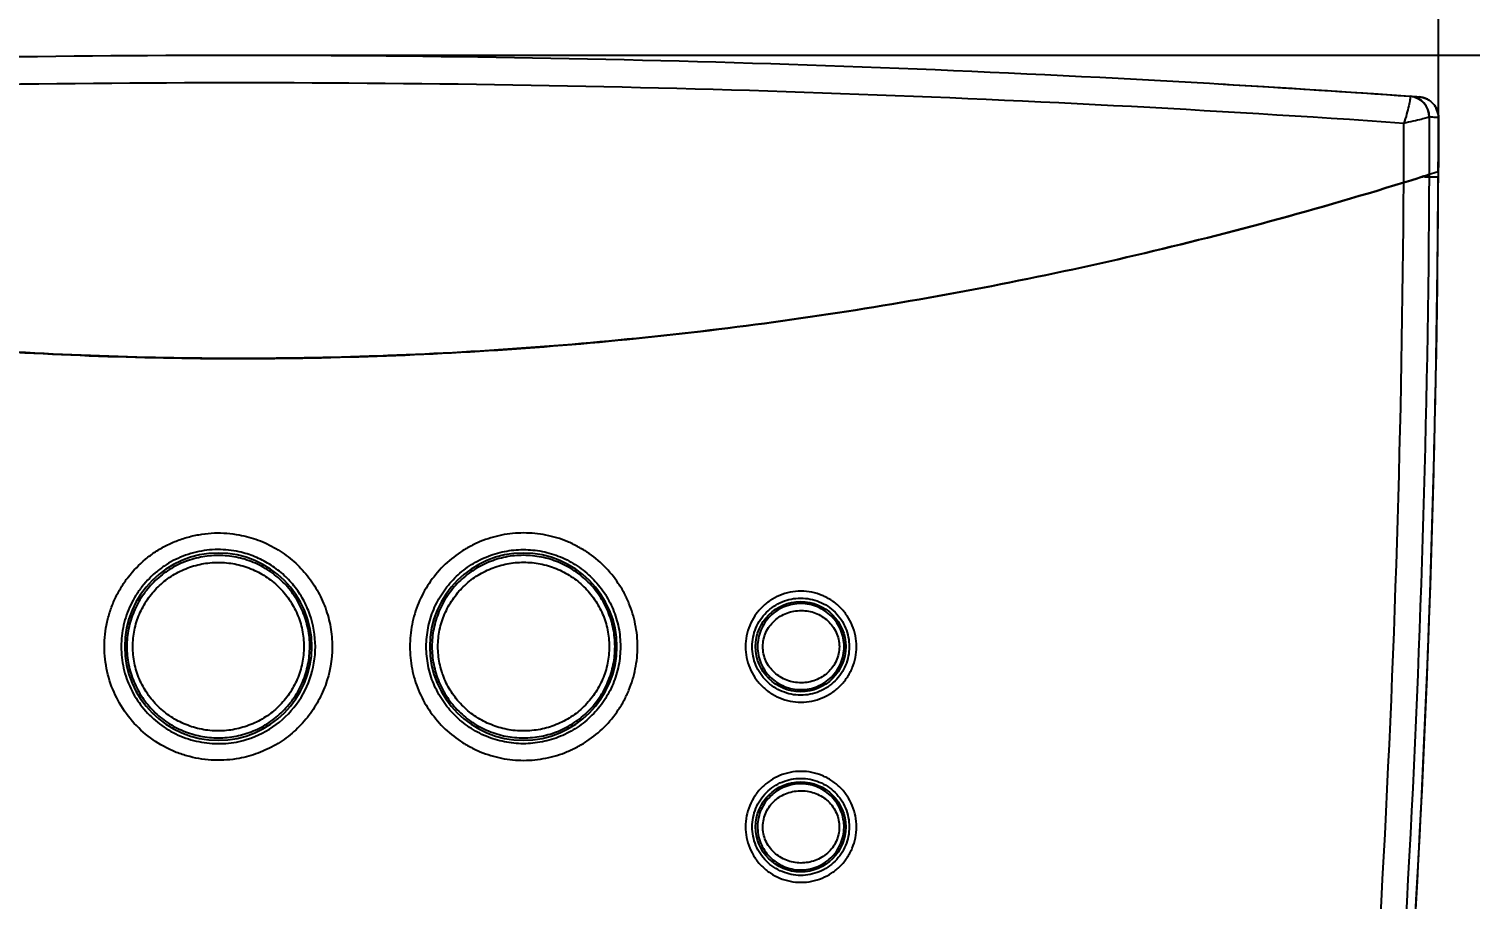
# Model space of a CAD drawing. Header units: millimetres. Extents: x 28 to 2364, y 8 to 1657.
# Drawn here: x 523.9 to 627.8, y 1216.4 to 1279.2 of the extents above; entities that cross this region are included whole.
import ezdxf

# ---------------------------------------------------------------- set-up
doc = ezdxf.new("R2010")
doc.units = ezdxf.units.MM
doc.layers.get('Defpoints').update_dxf_attribs({"linetype": 'CONTINUOUS'})
doc.layers.add('1LINE', color=7, linetype='CONTINUOUS')
doc.styles.add('Annotative', font='malgun.ttf')
doc.dimstyles.new('WOO', dxfattribs={"dimtxt": 20, "dimasz": 2, "dimexe": 1.25, "dimexo": 0.3, "dimgap": 1, "dimtad": 1, "dimdec": 1, "dimzin": 1, "dimdsep": 46, "dimtxsty": 'Annotative', "dimcen": 0, "dimclrd": 1, "dimclre": 1, "dimclrt": 2, "dimadec": 0, "dimazin": 0, "dimtfac": 1, "dimtdec": 1, "dimtofl": 0, "dimtmove": 0, "dimatfit": 3, "dimfxl": 0, "dimarcsym": 0})

# ---------------------------------------------------------------- blocks, each defined once
blk = doc.blocks.new('*D22')
at = {"layer": '1LINE', "color": 1, "lineweight": -2}
for p, q in [((452.56, 1273.05), (452.56, 1324.22)), ((625.54, 1270.91), (625.54, 1324.22)), ((454.56, 1322.97), (623.54, 1322.97))]:
    blk.add_line(p, q, dxfattribs=at)
at = {"layer": '1LINE', "color": 1}
for points in [[(454.56, 1323.3), (454.56, 1322.64), (452.56, 1322.97)], [(623.54, 1323.3), (623.54, 1322.64), (625.54, 1322.97)]]:
    blk.add_solid(points, dxfattribs=at)
at = {"layer": 'Defpoints', "color": 0}
for p in [(625.54, 1322.97), (452.56, 1272.75), (625.54, 1270.61)]:
    blk.add_point(p, dxfattribs=at)
at = {"layer": '1LINE', "color": 2, "insert": (539.05, 1334.36), "char_height": 20, "attachment_point": 5, "style": 'Annotative'}
blk.add_mtext('173', dxfattribs=at)
blk = doc.blocks.new('*D23')
at = {"layer": '1LINE', "color": 1, "lineweight": -2}
for p, q in [((539.37, 1277.26), (718.41, 1277.26)), ((717.16, 1275.26), (717.16, 1159.4)), ((539.35, 1157.4), (718.41, 1157.4))]:
    blk.add_line(p, q, dxfattribs=at)
at = {"layer": '1LINE', "color": 1}
for points in [[(716.82, 1275.26), (717.49, 1275.26), (717.16, 1277.26)], [(716.82, 1159.4), (717.49, 1159.4), (717.16, 1157.4)]]:
    blk.add_solid(points, dxfattribs=at)
at = {"layer": 'Defpoints', "color": 0}
for p in [(539.07, 1277.26), (539.05, 1157.4), (717.16, 1157.4)]:
    blk.add_point(p, dxfattribs=at)
at = {"layer": '1LINE', "color": 2, "insert": (705.77, 1217.33), "char_height": 20, "attachment_point": 5, "rotation": 90, "style": 'Annotative'}
blk.add_mtext('120', dxfattribs=at)

msp = doc.modelspace()

# ---------------------------------------------------------------- linework, layer by layer
at = {"layer": '1LINE'}
msp.add_line((625.53, 1268.46), (624.53, 1268.46), dxfattribs=at)
at = {"layer": '1LINE', "extrusion": (0, 0, -1)}
for centre in [(-537.55, 1234.59), (-559.55, 1234.59)]:
    msp.add_circle(centre, 6.75, dxfattribs=at)
at = {"layer": '1LINE'}
for centre in [(579.55, 1234.59), (579.55, 1221.59)]:
    msp.add_circle(centre, 3.25, dxfattribs=at)
msp.add_arc((-410.95, 1273.67), 1036.49, 353.91331, 359.71203, dxfattribs=at)
for centre, major_axis, ratio, start_param, end_param in [((623.39, 1272.8), (0.11, 1.5), 0.996176, 4.781404, 6.283185), ((623.39, 1272.8), (1.31, -0.73), 0.984184, 0.514372, 1.989745), ((-414.9, 1273.87), (-1040.45, 0), 0.996195, 3.035358, 3.136749)]:
    msp.add_ellipse(centre, major_axis=major_axis, ratio=ratio, start_param=start_param, end_param=end_param, dxfattribs=at)
for points, knots in [([(454.64, 1274.3), (482.7, 1276.27), (510.85, 1277.26), (567.29, 1277.26), (595.44, 1276.27), (623.5, 1274.3)], [0, 0, 0, 0, 0.5, 0.5, 1, 1, 1, 1]), ([(623.05, 1272.34), (595.14, 1274.28), (567.14, 1275.26), (511, 1275.26), (483.01, 1274.28), (455.09, 1272.34)], [0, 0, 0, 0, 0.5, 0.5, 1, 1, 1, 1]), ([(623.51, 1274.27), (623.51, 1274.25), (623.51, 1274.22), (623.51, 1274.14), (623.5, 1274.09), (623.47, 1273.92), (623.44, 1273.77), (623.36, 1273.42), (623.31, 1273.22), (623.19, 1272.79), (623.12, 1272.56), (623.05, 1272.34)], [0, 0, 0, 0, 0.125, 0.125, 0.25, 0.25, 0.5, 0.5, 0.75, 0.75, 1, 1, 1, 1]), ([(623.5, 1274.3), (623.58, 1274.29), (623.67, 1274.29), (623.88, 1274.27), (624.02, 1274.26), (624.15, 1274.25)], [0, 0, 0, 0, 0.38438, 0.38438, 1, 1, 1, 1]), ([(624.15, 1274.25), (624.34, 1274.24), (624.52, 1274.19), (624.77, 1274.07), (624.85, 1274.02), (625.01, 1273.91), (625.08, 1273.85), (625.2, 1273.71), (625.26, 1273.64), (625.36, 1273.48), (625.4, 1273.39), (625.51, 1273.13), (625.54, 1272.94), (625.54, 1272.75)], [0, 0, 0, 0, 0.25, 0.25, 0.375, 0.375, 0.5, 0.5, 0.625, 0.625, 0.75, 0.75, 1, 1, 1, 1]), ([(625.54, 1272.75), (625.54, 1272.94), (625.51, 1273.13), (625.4, 1273.39), (625.36, 1273.47), (625.26, 1273.63), (625.2, 1273.71), (625.08, 1273.85), (625.01, 1273.91), (624.86, 1274.02), (624.77, 1274.07), (624.52, 1274.19), (624.34, 1274.24), (624.15, 1274.25)], [0, 0, 0, 0, 0.25, 0.25, 0.375, 0.375, 0.5, 0.5, 0.625, 0.625, 0.75, 0.75, 1, 1, 1, 1]), ([(623.04, 1268.07), (623.04, 1268.95), (623.04, 1269.83), (623.05, 1271.25), (623.05, 1271.79), (623.05, 1272.34)], [0, 0, 0, 0, 0.61868, 0.61868, 1, 1, 1, 1]), ([(624.88, 1272.79), (624.87, 1272.79), (624.85, 1272.78), (624.79, 1272.76), (624.75, 1272.75), (624.6, 1272.71), (624.46, 1272.67), (624.13, 1272.59), (623.93, 1272.54), (623.51, 1272.44), (623.28, 1272.39), (623.05, 1272.34)], [0, 0, 0, 0, 0.125, 0.125, 0.25, 0.25, 0.5, 0.5, 0.75, 0.75, 1, 1, 1, 1]), ([(624.88, 1272.79), (624.88, 1272.1), (624.88, 1271.4), (624.88, 1270.02), (624.87, 1269.33), (624.87, 1268.64)], [0, 0, 0, 0, 0.50377, 0.50377, 1, 1, 1, 1]), ([(625.54, 1272.75), (625.41, 1272.76), (625.27, 1272.77), (625.05, 1272.79), (624.97, 1272.79), (624.89, 1272.8)], [0, 0, 0, 0, 0.618918, 0.618918, 1, 1, 1, 1]), ([(624.87, 1268.64), (624.78, 1251.14), (624.24, 1233.66), (622.27, 1198.72), (620.84, 1181.28), (618.97, 1163.89)], [0, 0, 0, 0, 0.5, 0.5, 1, 1, 1, 1]), ([(624.87, 1268.64), (624.85, 1268.64), (624.78, 1268.62), (624.63, 1268.57), (624.57, 1268.55), (624.43, 1268.51), (624.36, 1268.48), (624.19, 1268.43), (624.1, 1268.4), (623.91, 1268.34), (623.8, 1268.31), (623.49, 1268.21), (623.27, 1268.14), (623.04, 1268.07)], [0, 0, 0, 0, 0.25, 0.25, 0.375, 0.375, 0.5, 0.5, 0.625, 0.625, 0.75, 0.75, 1, 1, 1, 1]), ([(623.04, 1268.07), (623.27, 1268.14), (623.49, 1268.21), (623.91, 1268.34), (624.1, 1268.4), (624.44, 1268.51), (624.58, 1268.55), (624.78, 1268.62), (624.85, 1268.64), (624.87, 1268.64)], [0, 0, 0, 0, 0.25, 0.25, 0.5, 0.5, 0.75, 0.75, 1, 1, 1, 1]), ([(539.05, 1255.38), (535.48, 1255.38), (531.89, 1255.45), (524.76, 1255.72), (521.2, 1255.92), (510.56, 1256.72), (503.52, 1257.52), (489.52, 1259.64), (482.56, 1260.96), (468.75, 1264.12), (461.89, 1265.96), (455.07, 1268.07)], [0, 0, 0, 0, 0.125, 0.125, 0.25, 0.25, 0.5, 0.5, 0.75, 0.75, 1, 1, 1, 1]), ([(455.11, 1268.07), (461.93, 1265.96), (468.79, 1264.12), (482.6, 1260.95), (489.55, 1259.64), (503.52, 1257.52), (510.55, 1256.72), (524.68, 1255.65), (531.8, 1255.38), (542.52, 1255.37), (546.12, 1255.44), (553.26, 1255.71), (556.83, 1255.91), (567.48, 1256.71), (574.53, 1257.51), (588.55, 1259.63), (595.51, 1260.95), (609.34, 1264.11), (616.21, 1265.96), (623.04, 1268.07)], [0, 0, 0, 0, 0.125, 0.125, 0.25, 0.25, 0.375, 0.375, 0.5, 0.5, 0.5625, 0.5625, 0.625, 0.625, 0.75, 0.75, 0.875, 0.875, 1, 1, 1, 1]), ([(623.04, 1268.07), (616.2, 1265.96), (609.33, 1264.11), (595.5, 1260.95), (588.54, 1259.63), (574.54, 1257.51), (567.5, 1256.72), (553.34, 1255.65), (546.22, 1255.38), (539.05, 1255.38)], [0, 0, 0, 0, 0.25, 0.25, 0.5, 0.5, 0.75, 0.75, 1, 1, 1, 1]), ([(617.18, 1164.49), (619.03, 1181.69), (620.45, 1198.93), (622.4, 1233.48), (622.94, 1250.77), (623.04, 1268.07)], [0, 0, 0, 0, 0.5, 0.5, 1, 1, 1, 1]), ([(539.05, 1226.53), (538.46, 1226.42), (537.87, 1226.38), (536.97, 1226.41), (536.67, 1226.43), (536.07, 1226.52), (535.78, 1226.58), (535.2, 1226.73), (534.91, 1226.82), (534.35, 1227.03), (534.08, 1227.16), (533.27, 1227.57), (532.77, 1227.9), (531.85, 1228.66), (531.43, 1229.1), (530.69, 1230.05), (530.38, 1230.56), (529.87, 1231.65), (529.67, 1232.22), (529.41, 1233.38), (529.34, 1233.99), (529.34, 1235.19), (529.41, 1235.78), (529.6, 1236.67), (529.69, 1236.96), (529.88, 1237.52), (529.99, 1237.8), (530.25, 1238.34), (530.39, 1238.6), (530.7, 1239.12), (530.87, 1239.37), (531.42, 1240.08), (531.84, 1240.51), (532.53, 1241.09), (532.78, 1241.27), (533.28, 1241.6), (533.79, 1241.9), (534.34, 1242.14), (534.9, 1242.36), (535.19, 1242.45), (535.77, 1242.6), (536.07, 1242.66), (536.67, 1242.75), (536.97, 1242.78), (537.87, 1242.81), (538.46, 1242.76), (539.05, 1242.65)], [0, 0, 0, 0, 0.0625, 0.0625, 0.09375, 0.09375, 0.125, 0.125, 0.15625, 0.15625, 0.1875, 0.1875, 0.25, 0.25, 0.3125, 0.3125, 0.375, 0.375, 0.4375, 0.4375, 0.5, 0.5, 0.5625, 0.5625, 0.59375, 0.59375, 0.625, 0.625, 0.65625, 0.65625, 0.6875, 0.6875, 0.75, 0.75, 0.78125, 0.78125, 0.8125, 0.84375, 0.84375, 0.875, 0.875, 0.90625, 0.90625, 0.9375, 0.9375, 1, 1, 1, 1]), ([(539.05, 1242.65), (539.29, 1242.61), (539.52, 1242.56), (539.98, 1242.43), (540.21, 1242.36), (540.87, 1242.11), (541.3, 1241.91), (541.91, 1241.54), (542.11, 1241.41), (542.5, 1241.14), (542.69, 1240.99), (543.23, 1240.54), (543.56, 1240.2), (544.02, 1239.65), (544.16, 1239.46), (544.43, 1239.07), (544.56, 1238.87), (544.91, 1238.26), (545.11, 1237.83), (545.44, 1236.93), (545.56, 1236.47), (545.72, 1235.54), (545.76, 1235.07), (545.76, 1233.64), (545.6, 1232.7), (545.11, 1231.35), (544.91, 1230.93), (544.44, 1230.11), (544.17, 1229.72), (543.56, 1228.98), (543.23, 1228.65), (542.69, 1228.19), (542.5, 1228.04), (542.11, 1227.77), (541.91, 1227.64), (541.3, 1227.28), (540.87, 1227.08), (540.2, 1226.83), (539.98, 1226.76), (539.52, 1226.63), (539.29, 1226.57), (539.05, 1226.53)], [0, 0, 0, 0, 0.03125, 0.03125, 0.0625, 0.0625, 0.125, 0.125, 0.15625, 0.15625, 0.1875, 0.1875, 0.25, 0.25, 0.28125, 0.28125, 0.3125, 0.3125, 0.375, 0.375, 0.4375, 0.4375, 0.5, 0.5, 0.625, 0.625, 0.6875, 0.6875, 0.75, 0.75, 0.8125, 0.8125, 0.84375, 0.84375, 0.875, 0.875, 0.9375, 0.9375, 0.96875, 0.96875, 1, 1, 1, 1]), ([(551.37, 1234.59), (551.37, 1235.13), (551.42, 1235.67), (551.58, 1236.45), (551.64, 1236.71), (551.8, 1237.23), (551.89, 1237.49), (552.2, 1238.23), (552.45, 1238.7), (553.05, 1239.59), (553.4, 1240.01), (554.15, 1240.77), (554.57, 1241.11), (555.24, 1241.56), (555.47, 1241.7), (555.95, 1241.95), (556.43, 1242.18), (556.94, 1242.36), (557.45, 1242.52), (557.71, 1242.58), (558.51, 1242.74), (559.04, 1242.79), (559.84, 1242.79), (560.11, 1242.78), (560.65, 1242.73), (560.92, 1242.69), (561.71, 1242.53), (562.22, 1242.38), (562.96, 1242.07), (563.21, 1241.95), (563.68, 1241.7), (563.91, 1241.56), (564.58, 1241.12), (565, 1240.78), (565.76, 1240.01), (566.1, 1239.6), (566.55, 1238.93), (566.69, 1238.7), (566.94, 1238.23), (567.06, 1237.98), (567.37, 1237.24), (567.52, 1236.73), (567.73, 1235.67), (567.79, 1235.13), (567.79, 1234.05), (567.73, 1233.51), (567.52, 1232.46), (567.37, 1231.95), (567.06, 1231.2), (566.94, 1230.96), (566.69, 1230.48), (566.55, 1230.25), (566.1, 1229.59), (565.76, 1229.17), (565, 1228.41), (564.58, 1228.07), (563.91, 1227.62), (563.68, 1227.49), (563.21, 1227.23), (562.96, 1227.12), (562.22, 1226.81), (561.71, 1226.65), (560.92, 1226.5), (560.65, 1226.46), (560.11, 1226.4), (559.84, 1226.39), (559.04, 1226.39), (558.51, 1226.44), (557.71, 1226.6), (557.45, 1226.67), (556.94, 1226.82), (556.43, 1227), (555.95, 1227.23), (555.47, 1227.49), (555.24, 1227.62), (554.57, 1228.07), (554.15, 1228.41), (553.4, 1229.17), (553.05, 1229.59), (552.45, 1230.48), (552.2, 1230.95), (551.89, 1231.7), (551.8, 1231.95), (551.64, 1232.47), (551.58, 1232.73), (551.42, 1233.52), (551.37, 1234.05), (551.37, 1234.59)], [0, 0, 0, 0, 0.03125, 0.03125, 0.046875, 0.046875, 0.0625, 0.0625, 0.09375, 0.09375, 0.125, 0.125, 0.15625, 0.15625, 0.171875, 0.171875, 0.1875, 0.203125, 0.203125, 0.21875, 0.21875, 0.25, 0.25, 0.265625, 0.265625, 0.28125, 0.28125, 0.3125, 0.3125, 0.328125, 0.328125, 0.34375, 0.34375, 0.375, 0.375, 0.40625, 0.40625, 0.421875, 0.421875, 0.4375, 0.4375, 0.46875, 0.46875, 0.5, 0.5, 0.53125, 0.53125, 0.5625, 0.5625, 0.578125, 0.578125, 0.59375, 0.59375, 0.625, 0.625, 0.65625, 0.65625, 0.671875, 0.671875, 0.6875, 0.6875, 0.71875, 0.71875, 0.734375, 0.734375, 0.75, 0.75, 0.78125, 0.78125, 0.796875, 0.796875, 0.8125, 0.828125, 0.828125, 0.84375, 0.84375, 0.875, 0.875, 0.90625, 0.90625, 0.9375, 0.9375, 0.953125, 0.953125, 0.96875, 0.96875, 1, 1, 1, 1]), ([(539.05, 1241.43), (538.54, 1241.54), (538.03, 1241.6), (536.99, 1241.59), (536.46, 1241.53), (535.7, 1241.35), (535.44, 1241.27), (534.95, 1241.09), (534.71, 1240.99), (534.24, 1240.77), (534.02, 1240.64), (533.58, 1240.36), (533.37, 1240.21), (532.75, 1239.71), (532.39, 1239.34), (531.9, 1238.73), (531.75, 1238.52), (531.48, 1238.07), (531.35, 1237.84), (531.01, 1237.14), (530.84, 1236.65), (530.61, 1235.63), (530.55, 1235.11), (530.55, 1234.07), (530.61, 1233.54), (530.84, 1232.53), (531.02, 1232.04), (531.47, 1231.09), (531.75, 1230.65), (532.39, 1229.84), (532.77, 1229.46), (533.57, 1228.81), (534.01, 1228.53), (534.96, 1228.07), (535.45, 1227.9), (536.46, 1227.66), (536.99, 1227.6), (538.02, 1227.59), (538.54, 1227.64), (539.05, 1227.75)], [0, 0, 0, 0, 0.0625, 0.0625, 0.125, 0.125, 0.15625, 0.15625, 0.1875, 0.1875, 0.21875, 0.21875, 0.25, 0.25, 0.3125, 0.3125, 0.34375, 0.34375, 0.375, 0.375, 0.4375, 0.4375, 0.5, 0.5, 0.5625, 0.5625, 0.625, 0.625, 0.6875, 0.6875, 0.75, 0.75, 0.8125, 0.8125, 0.875, 0.875, 0.9375, 0.9375, 1, 1, 1, 1]), ([(544.15, 1234.59), (544.15, 1234.16), (544.1, 1233.72), (543.93, 1232.88), (543.81, 1232.47), (543.56, 1231.87), (543.47, 1231.67), (543.26, 1231.29), (543.04, 1230.92), (542.78, 1230.58), (542.51, 1230.25), (542.36, 1230.09), (541.9, 1229.63), (541.57, 1229.36), (540.86, 1228.88), (540.47, 1228.68), (539.67, 1228.35), (539.26, 1228.22), (538.63, 1228.1), (538.41, 1228.07), (537.98, 1228.02), (537.77, 1228.01), (537.12, 1228.01), (536.69, 1228.06), (535.84, 1228.22), (535.43, 1228.35), (534.83, 1228.6), (534.64, 1228.69), (534.26, 1228.89), (534.07, 1229), (533.53, 1229.36), (533.2, 1229.63), (532.59, 1230.24), (532.31, 1230.58), (531.84, 1231.29), (531.63, 1231.67), (531.38, 1232.27), (531.31, 1232.47), (531.18, 1232.88), (531.13, 1233.09), (531, 1233.73), (530.96, 1234.17), (530.96, 1235.03), (531, 1235.45), (531.17, 1236.31), (531.3, 1236.72), (531.55, 1237.31), (531.64, 1237.51), (531.84, 1237.89), (531.96, 1238.07), (532.32, 1238.61), (532.59, 1238.94), (533.2, 1239.55), (533.54, 1239.83), (534.25, 1240.3), (534.63, 1240.5), (535.23, 1240.75), (535.43, 1240.82), (535.85, 1240.95), (536.06, 1241), (536.69, 1241.13), (537.12, 1241.17), (537.99, 1241.17), (538.42, 1241.13), (539.05, 1241), (539.26, 1240.95), (539.67, 1240.83), (539.88, 1240.75), (540.47, 1240.51), (540.85, 1240.3), (541.39, 1239.95), (541.57, 1239.82), (541.9, 1239.54), (542.06, 1239.4), (542.52, 1238.95), (542.79, 1238.62), (543.27, 1237.9), (543.48, 1237.52), (543.72, 1236.92), (543.8, 1236.72), (543.92, 1236.31), (543.98, 1236.1), (544.11, 1235.46), (544.15, 1235.03), (544.15, 1234.59)], [0, 0, 0, 0, 0.03125, 0.03125, 0.0625, 0.0625, 0.078125, 0.078125, 0.09375, 0.109375, 0.109375, 0.125, 0.125, 0.15625, 0.15625, 0.1875, 0.1875, 0.21875, 0.21875, 0.234375, 0.234375, 0.25, 0.25, 0.28125, 0.28125, 0.3125, 0.3125, 0.328125, 0.328125, 0.34375, 0.34375, 0.375, 0.375, 0.40625, 0.40625, 0.4375, 0.4375, 0.453125, 0.453125, 0.46875, 0.46875, 0.5, 0.5, 0.53125, 0.53125, 0.5625, 0.5625, 0.578125, 0.578125, 0.59375, 0.59375, 0.625, 0.625, 0.65625, 0.65625, 0.6875, 0.6875, 0.703125, 0.703125, 0.71875, 0.71875, 0.75, 0.75, 0.78125, 0.78125, 0.796875, 0.796875, 0.8125, 0.8125, 0.84375, 0.84375, 0.859375, 0.859375, 0.875, 0.875, 0.90625, 0.90625, 0.9375, 0.9375, 0.953125, 0.953125, 0.96875, 0.96875, 1, 1, 1, 1]), ([(539.05, 1227.75), (539.83, 1227.93), (540.56, 1228.22), (541.92, 1229.06), (542.51, 1229.58), (543.51, 1230.83), (543.89, 1231.51), (544.42, 1233.02), (544.55, 1233.79), (544.55, 1235.39), (544.42, 1236.17), (544.02, 1237.29), (543.86, 1237.65), (543.48, 1238.34), (543.26, 1238.67), (542.76, 1239.29), (542.49, 1239.57), (541.9, 1240.1), (541.58, 1240.33), (540.9, 1240.75), (540.55, 1240.93), (539.82, 1241.23), (539.44, 1241.34), (539.05, 1241.43)], [0, 0, 0, 0, 0.125, 0.125, 0.25, 0.25, 0.375, 0.375, 0.5, 0.5, 0.625, 0.625, 0.6875, 0.6875, 0.75, 0.75, 0.8125, 0.8125, 0.875, 0.875, 0.9375, 0.9375, 1, 1, 1, 1]), ([(552.55, 1234.59), (552.55, 1234.13), (552.6, 1233.67), (552.73, 1233), (552.79, 1232.78), (552.92, 1232.34), (553, 1232.12), (553.26, 1231.49), (553.48, 1231.09), (553.99, 1230.32), (554.28, 1229.96), (554.93, 1229.32), (555.28, 1229.03), (555.86, 1228.64), (556.05, 1228.53), (556.46, 1228.31), (556.87, 1228.11), (557.3, 1227.96), (557.74, 1227.83), (557.96, 1227.77), (558.64, 1227.64), (559.09, 1227.59), (560.01, 1227.59), (560.47, 1227.64), (561.37, 1227.82), (561.81, 1227.95), (562.44, 1228.21), (562.65, 1228.31), (563.06, 1228.53), (563.25, 1228.64), (563.82, 1229.02), (564.17, 1229.31), (564.83, 1229.97), (565.12, 1230.32), (565.5, 1230.89), (565.62, 1231.08), (565.83, 1231.49), (565.93, 1231.7), (566.2, 1232.34), (566.33, 1232.77), (566.51, 1233.67), (566.55, 1234.13), (566.55, 1235.05), (566.51, 1235.52), (566.33, 1236.41), (566.2, 1236.85), (565.93, 1237.48), (565.83, 1237.69), (565.62, 1238.1), (565.5, 1238.3), (565.12, 1238.86), (564.83, 1239.22), (564.17, 1239.87), (563.82, 1240.16), (563.25, 1240.54), (563.06, 1240.66), (562.65, 1240.87), (562.44, 1240.97), (561.81, 1241.24), (561.37, 1241.37), (560.47, 1241.55), (560.01, 1241.59), (559.09, 1241.59), (558.64, 1241.55), (557.96, 1241.41), (557.74, 1241.36), (557.3, 1241.22), (556.87, 1241.07), (556.46, 1240.87), (556.05, 1240.66), (555.86, 1240.54), (555.28, 1240.16), (554.93, 1239.87), (554.28, 1239.22), (553.99, 1238.86), (553.48, 1238.1), (553.26, 1237.7), (553, 1237.06), (552.92, 1236.84), (552.79, 1236.4), (552.73, 1236.18), (552.6, 1235.51), (552.55, 1235.05), (552.55, 1234.59)], [0, 0, 0, 0, 0.03125, 0.03125, 0.046875, 0.046875, 0.0625, 0.0625, 0.09375, 0.09375, 0.125, 0.125, 0.15625, 0.15625, 0.171875, 0.171875, 0.1875, 0.203125, 0.203125, 0.21875, 0.21875, 0.25, 0.25, 0.28125, 0.28125, 0.3125, 0.3125, 0.328125, 0.328125, 0.34375, 0.34375, 0.375, 0.375, 0.40625, 0.40625, 0.421875, 0.421875, 0.4375, 0.4375, 0.46875, 0.46875, 0.5, 0.5, 0.53125, 0.53125, 0.5625, 0.5625, 0.578125, 0.578125, 0.59375, 0.59375, 0.625, 0.625, 0.65625, 0.65625, 0.671875, 0.671875, 0.6875, 0.6875, 0.71875, 0.71875, 0.75, 0.75, 0.78125, 0.78125, 0.796875, 0.796875, 0.8125, 0.828125, 0.828125, 0.84375, 0.84375, 0.875, 0.875, 0.90625, 0.90625, 0.9375, 0.9375, 0.953125, 0.953125, 0.96875, 0.96875, 1, 1, 1, 1]), ([(566.16, 1234.59), (566.16, 1234.16), (566.12, 1233.72), (565.95, 1232.88), (565.82, 1232.46), (565.57, 1231.86), (565.48, 1231.67), (565.27, 1231.29), (565.05, 1230.92), (564.79, 1230.58), (564.52, 1230.24), (564.37, 1230.08), (563.91, 1229.62), (563.58, 1229.35), (562.87, 1228.88), (562.48, 1228.67), (561.69, 1228.34), (561.28, 1228.22), (560.64, 1228.09), (560.42, 1228.06), (559.99, 1228.02), (559.78, 1228.01), (559.13, 1228.01), (558.7, 1228.05), (557.85, 1228.22), (557.44, 1228.34), (556.84, 1228.59), (556.65, 1228.68), (556.26, 1228.88), (556.08, 1228.99), (555.54, 1229.35), (555.2, 1229.63), (554.59, 1230.23), (554.31, 1230.57), (553.83, 1231.29), (553.63, 1231.66), (553.38, 1232.26), (553.31, 1232.47), (553.18, 1232.88), (553.13, 1233.09), (553, 1233.73), (552.96, 1234.17), (552.96, 1235.03), (553, 1235.46), (553.17, 1236.31), (553.3, 1236.72), (553.55, 1237.32), (553.64, 1237.51), (553.84, 1237.89), (553.95, 1238.08), (554.32, 1238.62), (554.59, 1238.95), (555.2, 1239.56), (555.54, 1239.83), (556.26, 1240.31), (556.64, 1240.51), (557.24, 1240.76), (557.44, 1240.83), (557.86, 1240.96), (558.07, 1241.01), (558.7, 1241.14), (559.13, 1241.18), (560, 1241.18), (560.43, 1241.13), (561.06, 1241.01), (561.27, 1240.96), (561.68, 1240.83), (561.89, 1240.76), (562.49, 1240.51), (562.86, 1240.31), (563.4, 1239.95), (563.58, 1239.82), (563.91, 1239.55), (564.07, 1239.4), (564.53, 1238.95), (564.8, 1238.62), (565.28, 1237.9), (565.49, 1237.52), (565.74, 1236.92), (565.81, 1236.72), (565.94, 1236.31), (565.99, 1236.1), (566.12, 1235.46), (566.16, 1235.03), (566.16, 1234.59)], [0, 0, 0, 0, 0.03125, 0.03125, 0.0625, 0.0625, 0.078125, 0.078125, 0.09375, 0.109375, 0.109375, 0.125, 0.125, 0.15625, 0.15625, 0.1875, 0.1875, 0.21875, 0.21875, 0.234375, 0.234375, 0.25, 0.25, 0.28125, 0.28125, 0.3125, 0.3125, 0.328125, 0.328125, 0.34375, 0.34375, 0.375, 0.375, 0.40625, 0.40625, 0.4375, 0.4375, 0.453125, 0.453125, 0.46875, 0.46875, 0.5, 0.5, 0.53125, 0.53125, 0.5625, 0.5625, 0.578125, 0.578125, 0.59375, 0.59375, 0.625, 0.625, 0.65625, 0.65625, 0.6875, 0.6875, 0.703125, 0.703125, 0.71875, 0.71875, 0.75, 0.75, 0.78125, 0.78125, 0.796875, 0.796875, 0.8125, 0.8125, 0.84375, 0.84375, 0.859375, 0.859375, 0.875, 0.875, 0.90625, 0.90625, 0.9375, 0.9375, 0.953125, 0.953125, 0.96875, 0.96875, 1, 1, 1, 1]), ([(543.72, 1234.59), (543.72, 1235), (543.68, 1235.4), (543.56, 1235.99), (543.51, 1236.19), (543.39, 1236.57), (543.32, 1236.76), (543.09, 1237.31), (542.89, 1237.66), (542.44, 1238.32), (542.18, 1238.63), (541.61, 1239.19), (541.29, 1239.44), (540.62, 1239.88), (540.27, 1240.06), (539.71, 1240.29), (539.52, 1240.36), (539.14, 1240.47), (538.94, 1240.52), (538.35, 1240.63), (537.96, 1240.67), (537.15, 1240.67), (536.75, 1240.63), (536.16, 1240.52), (535.97, 1240.47), (535.58, 1240.35), (535.39, 1240.29), (534.83, 1240.06), (534.48, 1239.88), (533.81, 1239.44), (533.49, 1239.18), (532.92, 1238.63), (532.67, 1238.32), (532.33, 1237.82), (532.22, 1237.65), (532.03, 1237.3), (531.94, 1237.12), (531.71, 1236.57), (531.59, 1236.18), (531.43, 1235.39), (531.39, 1235), (531.38, 1234.2), (531.43, 1233.79), (531.55, 1233.2), (531.6, 1233.01), (531.72, 1232.62), (531.78, 1232.43), (532.02, 1231.88), (532.21, 1231.53), (532.66, 1230.87), (532.92, 1230.56), (533.5, 1230), (533.81, 1229.75), (534.31, 1229.42), (534.48, 1229.32), (534.84, 1229.13), (535.02, 1229.05), (535.58, 1228.82), (535.96, 1228.71), (536.75, 1228.55), (537.15, 1228.51), (537.75, 1228.51), (537.95, 1228.52), (538.35, 1228.56), (538.55, 1228.59), (539.14, 1228.71), (539.53, 1228.82), (540.27, 1229.12), (540.63, 1229.31), (541.3, 1229.74), (541.61, 1229.99), (542.04, 1230.42), (542.18, 1230.56), (542.43, 1230.87), (542.68, 1231.19), (542.88, 1231.53), (543.08, 1231.88), (543.17, 1232.06), (543.4, 1232.62), (543.52, 1233), (543.68, 1233.78), (543.72, 1234.19), (543.72, 1234.59)], [0, 0, 0, 0, 0.03125, 0.03125, 0.046875, 0.046875, 0.0625, 0.0625, 0.09375, 0.09375, 0.125, 0.125, 0.15625, 0.15625, 0.1875, 0.1875, 0.203125, 0.203125, 0.21875, 0.21875, 0.25, 0.25, 0.28125, 0.28125, 0.296875, 0.296875, 0.3125, 0.3125, 0.34375, 0.34375, 0.375, 0.375, 0.40625, 0.40625, 0.421875, 0.421875, 0.4375, 0.4375, 0.46875, 0.46875, 0.5, 0.5, 0.53125, 0.53125, 0.546875, 0.546875, 0.5625, 0.5625, 0.59375, 0.59375, 0.625, 0.625, 0.65625, 0.65625, 0.671875, 0.671875, 0.6875, 0.6875, 0.71875, 0.71875, 0.75, 0.75, 0.765625, 0.765625, 0.78125, 0.78125, 0.8125, 0.8125, 0.84375, 0.84375, 0.875, 0.875, 0.890625, 0.890625, 0.90625, 0.921875, 0.921875, 0.9375, 0.9375, 0.96875, 0.96875, 1, 1, 1, 1]), ([(565.74, 1234.59), (565.74, 1235), (565.7, 1235.4), (565.58, 1235.99), (565.53, 1236.19), (565.41, 1236.57), (565.34, 1236.76), (565.11, 1237.31), (564.92, 1237.66), (564.46, 1238.33), (564.2, 1238.63), (563.63, 1239.19), (563.32, 1239.44), (562.65, 1239.88), (562.29, 1240.07), (561.74, 1240.29), (561.55, 1240.36), (561.16, 1240.48), (560.96, 1240.52), (560.38, 1240.64), (559.98, 1240.68), (559.17, 1240.68), (558.77, 1240.64), (558.18, 1240.52), (557.99, 1240.48), (557.6, 1240.36), (557.41, 1240.3), (556.85, 1240.07), (556.49, 1239.88), (555.82, 1239.45), (555.51, 1239.19), (554.93, 1238.63), (554.68, 1238.33), (554.34, 1237.83), (554.23, 1237.66), (554.04, 1237.3), (553.95, 1237.12), (553.72, 1236.57), (553.6, 1236.19), (553.43, 1235.39), (553.39, 1235), (553.39, 1234.2), (553.43, 1233.79), (553.55, 1233.2), (553.6, 1233), (553.72, 1232.62), (553.79, 1232.43), (554.03, 1231.87), (554.22, 1231.52), (554.67, 1230.86), (554.94, 1230.55), (555.51, 1229.99), (555.82, 1229.74), (556.32, 1229.41), (556.5, 1229.31), (556.86, 1229.12), (557.04, 1229.04), (557.59, 1228.81), (557.98, 1228.7), (558.77, 1228.54), (559.17, 1228.51), (559.77, 1228.51), (559.97, 1228.52), (560.37, 1228.56), (560.58, 1228.58), (561.17, 1228.7), (561.55, 1228.81), (562.29, 1229.12), (562.65, 1229.3), (563.32, 1229.74), (563.63, 1229.99), (564.06, 1230.41), (564.2, 1230.56), (564.46, 1230.87), (564.7, 1231.18), (564.91, 1231.52), (565.1, 1231.88), (565.19, 1232.06), (565.42, 1232.61), (565.54, 1233), (565.7, 1233.78), (565.74, 1234.19), (565.74, 1234.59)], [0, 0, 0, 0, 0.03125, 0.03125, 0.046875, 0.046875, 0.0625, 0.0625, 0.09375, 0.09375, 0.125, 0.125, 0.15625, 0.15625, 0.1875, 0.1875, 0.203125, 0.203125, 0.21875, 0.21875, 0.25, 0.25, 0.28125, 0.28125, 0.296875, 0.296875, 0.3125, 0.3125, 0.34375, 0.34375, 0.375, 0.375, 0.40625, 0.40625, 0.421875, 0.421875, 0.4375, 0.4375, 0.46875, 0.46875, 0.5, 0.5, 0.53125, 0.53125, 0.546875, 0.546875, 0.5625, 0.5625, 0.59375, 0.59375, 0.625, 0.625, 0.65625, 0.65625, 0.671875, 0.671875, 0.6875, 0.6875, 0.71875, 0.71875, 0.75, 0.75, 0.765625, 0.765625, 0.78125, 0.78125, 0.8125, 0.8125, 0.84375, 0.84375, 0.875, 0.875, 0.890625, 0.890625, 0.90625, 0.921875, 0.921875, 0.9375, 0.9375, 0.96875, 0.96875, 1, 1, 1, 1]), ([(575.57, 1234.59), (575.57, 1234.86), (575.6, 1235.12), (575.7, 1235.63), (575.78, 1235.88), (575.98, 1236.37), (576.1, 1236.6), (576.39, 1237.03), (576.56, 1237.24), (576.93, 1237.61), (577.13, 1237.77), (577.57, 1238.06), (577.8, 1238.19), (578.28, 1238.39), (578.54, 1238.46), (579.05, 1238.57), (579.31, 1238.59), (579.83, 1238.59), (580.1, 1238.57), (580.61, 1238.46), (580.86, 1238.39), (581.34, 1238.19), (581.58, 1238.06), (582.01, 1237.77), (582.21, 1237.61), (582.59, 1237.24), (582.75, 1237.03), (583.04, 1236.6), (583.17, 1236.37), (583.37, 1235.88), (583.45, 1235.63), (583.55, 1235.12), (583.58, 1234.86), (583.58, 1234.33), (583.55, 1234.06), (583.45, 1233.55), (583.37, 1233.3), (583.17, 1232.82), (583.04, 1232.58), (582.75, 1232.15), (582.59, 1231.95), (582.21, 1231.57), (582.01, 1231.41), (581.58, 1231.12), (581.34, 1231), (580.86, 1230.8), (580.61, 1230.72), (580.1, 1230.62), (579.83, 1230.59), (579.31, 1230.59), (579.05, 1230.62), (578.54, 1230.72), (578.28, 1230.8), (577.8, 1231), (577.57, 1231.12), (577.13, 1231.41), (576.93, 1231.58), (576.56, 1231.95), (576.39, 1232.15), (576.1, 1232.59), (575.98, 1232.82), (575.78, 1233.3), (575.7, 1233.56), (575.6, 1234.07), (575.57, 1234.33), (575.57, 1234.59)], [0, 0, 0, 0, 0.03125, 0.03125, 0.0625, 0.0625, 0.09375, 0.09375, 0.125, 0.125, 0.15625, 0.15625, 0.1875, 0.1875, 0.21875, 0.21875, 0.25, 0.25, 0.28125, 0.28125, 0.3125, 0.3125, 0.34375, 0.34375, 0.375, 0.375, 0.40625, 0.40625, 0.4375, 0.4375, 0.46875, 0.46875, 0.5, 0.5, 0.53125, 0.53125, 0.5625, 0.5625, 0.59375, 0.59375, 0.625, 0.625, 0.65625, 0.65625, 0.6875, 0.6875, 0.71875, 0.71875, 0.75, 0.75, 0.78125, 0.78125, 0.8125, 0.8125, 0.84375, 0.84375, 0.875, 0.875, 0.90625, 0.90625, 0.9375, 0.9375, 0.96875, 0.96875, 1, 1, 1, 1]), ([(576.05, 1234.59), (576.05, 1234.36), (576.08, 1234.13), (576.17, 1233.69), (576.23, 1233.46), (576.41, 1233.04), (576.52, 1232.84), (576.77, 1232.46), (576.92, 1232.28), (577.24, 1231.95), (577.42, 1231.81), (577.8, 1231.55), (578, 1231.45), (578.43, 1231.27), (578.65, 1231.2), (579.1, 1231.11), (579.32, 1231.09), (579.78, 1231.09), (580.01, 1231.11), (580.46, 1231.2), (580.68, 1231.27), (581.1, 1231.44), (581.31, 1231.55), (581.69, 1231.81), (581.86, 1231.95), (582.19, 1232.28), (582.34, 1232.46), (582.59, 1232.83), (582.7, 1233.04), (582.88, 1233.46), (582.94, 1233.68), (583.03, 1234.13), (583.05, 1234.36), (583.05, 1234.82), (583.03, 1235.05), (582.94, 1235.5), (582.88, 1235.72), (582.7, 1236.14), (582.59, 1236.35), (582.34, 1236.73), (582.19, 1236.91), (581.86, 1237.23), (581.69, 1237.38), (581.31, 1237.63), (581.1, 1237.74), (580.68, 1237.91), (580.46, 1237.98), (580.01, 1238.07), (579.78, 1238.09), (579.32, 1238.09), (579.1, 1238.07), (578.65, 1237.98), (578.43, 1237.91), (578, 1237.74), (577.8, 1237.63), (577.42, 1237.37), (577.24, 1237.23), (576.92, 1236.91), (576.77, 1236.73), (576.52, 1236.35), (576.41, 1236.14), (576.23, 1235.72), (576.17, 1235.5), (576.08, 1235.05), (576.05, 1234.82), (576.05, 1234.59)], [0, 0, 0, 0, 0.03125, 0.03125, 0.0625, 0.0625, 0.09375, 0.09375, 0.125, 0.125, 0.15625, 0.15625, 0.1875, 0.1875, 0.21875, 0.21875, 0.25, 0.25, 0.28125, 0.28125, 0.3125, 0.3125, 0.34375, 0.34375, 0.375, 0.375, 0.40625, 0.40625, 0.4375, 0.4375, 0.46875, 0.46875, 0.5, 0.5, 0.53125, 0.53125, 0.5625, 0.5625, 0.59375, 0.59375, 0.625, 0.625, 0.65625, 0.65625, 0.6875, 0.6875, 0.71875, 0.71875, 0.75, 0.75, 0.78125, 0.78125, 0.8125, 0.8125, 0.84375, 0.84375, 0.875, 0.875, 0.90625, 0.90625, 0.9375, 0.9375, 0.96875, 0.96875, 1, 1, 1, 1]), ([(582.68, 1234.59), (582.68, 1234.39), (582.66, 1234.18), (582.58, 1233.78), (582.52, 1233.58), (582.36, 1233.21), (582.26, 1233.03), (582.04, 1232.7), (581.91, 1232.54), (581.62, 1232.25), (581.46, 1232.12), (581.12, 1231.9), (580.94, 1231.8), (580.57, 1231.65), (580.37, 1231.59), (579.97, 1231.51), (579.77, 1231.49), (579.36, 1231.49), (579.16, 1231.51), (578.76, 1231.58), (578.56, 1231.64), (577.99, 1231.88), (577.65, 1232.1), (577.21, 1232.54), (577.08, 1232.69), (576.86, 1233.03), (576.76, 1233.21), (576.6, 1233.59), (576.54, 1233.78), (576.46, 1234.18), (576.44, 1234.39), (576.44, 1234.8), (576.46, 1235), (576.54, 1235.4), (576.6, 1235.6), (576.76, 1235.97), (576.86, 1236.16), (577.08, 1236.49), (577.21, 1236.65), (577.5, 1236.94), (577.66, 1237.07), (578, 1237.29), (578.18, 1237.39), (578.56, 1237.54), (578.76, 1237.6), (579.16, 1237.68), (579.37, 1237.7), (579.77, 1237.7), (579.98, 1237.68), (580.38, 1237.6), (580.57, 1237.54), (580.95, 1237.38), (581.12, 1237.29), (581.46, 1237.06), (581.62, 1236.93), (581.91, 1236.65), (582.04, 1236.49), (582.26, 1236.15), (582.36, 1235.97), (582.52, 1235.6), (582.58, 1235.4), (582.66, 1235), (582.68, 1234.8), (582.68, 1234.59)], [0, 0, 0, 0, 0.03125, 0.03125, 0.0625, 0.0625, 0.09375, 0.09375, 0.125, 0.125, 0.15625, 0.15625, 0.1875, 0.1875, 0.21875, 0.21875, 0.25, 0.25, 0.28125, 0.28125, 0.3125, 0.3125, 0.375, 0.375, 0.40625, 0.40625, 0.4375, 0.4375, 0.46875, 0.46875, 0.5, 0.5, 0.53125, 0.53125, 0.5625, 0.5625, 0.59375, 0.59375, 0.625, 0.625, 0.65625, 0.65625, 0.6875, 0.6875, 0.71875, 0.71875, 0.75, 0.75, 0.78125, 0.78125, 0.8125, 0.8125, 0.84375, 0.84375, 0.875, 0.875, 0.90625, 0.90625, 0.9375, 0.9375, 0.96875, 0.96875, 1, 1, 1, 1]), ([(582.34, 1234.59), (582.34, 1234.77), (582.32, 1234.95), (582.24, 1235.29), (582.19, 1235.46), (582.04, 1235.78), (581.95, 1235.93), (581.75, 1236.21), (581.63, 1236.34), (581.25, 1236.69), (580.94, 1236.88), (580.46, 1237.07), (580.29, 1237.12), (579.94, 1237.18), (579.77, 1237.2), (579.41, 1237.2), (579.23, 1237.18), (578.89, 1237.12), (578.72, 1237.07), (578.39, 1236.95), (578.23, 1236.87), (577.93, 1236.69), (577.79, 1236.58), (577.53, 1236.34), (577.41, 1236.21), (577.2, 1235.93), (577.11, 1235.78), (576.97, 1235.46), (576.91, 1235.29), (576.84, 1234.94), (576.82, 1234.77), (576.82, 1234.42), (576.84, 1234.24), (576.91, 1233.89), (576.97, 1233.73), (577.11, 1233.41), (577.2, 1233.25), (577.41, 1232.97), (577.53, 1232.84), (577.92, 1232.48), (578.22, 1232.3), (578.72, 1232.11), (578.89, 1232.06), (579.23, 1232), (579.41, 1231.99), (579.77, 1231.99), (579.94, 1232), (580.29, 1232.07), (580.46, 1232.12), (580.95, 1232.3), (581.25, 1232.49), (581.63, 1232.84), (581.75, 1232.98), (581.96, 1233.26), (582.04, 1233.41), (582.19, 1233.73), (582.24, 1233.9), (582.32, 1234.24), (582.34, 1234.41), (582.34, 1234.59)], [0, 0, 0, 0, 0.03125, 0.03125, 0.0625, 0.0625, 0.09375, 0.09375, 0.125, 0.125, 0.1875, 0.1875, 0.21875, 0.21875, 0.25, 0.25, 0.28125, 0.28125, 0.3125, 0.3125, 0.34375, 0.34375, 0.375, 0.375, 0.40625, 0.40625, 0.4375, 0.4375, 0.46875, 0.46875, 0.5, 0.5, 0.53125, 0.53125, 0.5625, 0.5625, 0.59375, 0.59375, 0.625, 0.625, 0.6875, 0.6875, 0.71875, 0.71875, 0.75, 0.75, 0.78125, 0.78125, 0.8125, 0.8125, 0.875, 0.875, 0.90625, 0.90625, 0.9375, 0.9375, 0.96875, 0.96875, 1, 1, 1, 1]), ([(575.57, 1221.59), (575.57, 1221.86), (575.6, 1222.12), (575.7, 1222.63), (575.78, 1222.88), (575.98, 1223.37), (576.1, 1223.6), (576.39, 1224.03), (576.56, 1224.24), (576.93, 1224.61), (577.13, 1224.77), (577.57, 1225.06), (577.8, 1225.19), (578.28, 1225.39), (578.54, 1225.46), (579.05, 1225.57), (579.31, 1225.59), (579.83, 1225.59), (580.1, 1225.57), (580.61, 1225.46), (580.86, 1225.39), (581.34, 1225.19), (581.58, 1225.06), (582.01, 1224.77), (582.21, 1224.61), (582.59, 1224.24), (582.75, 1224.03), (583.04, 1223.6), (583.17, 1223.37), (583.37, 1222.88), (583.45, 1222.63), (583.55, 1222.12), (583.58, 1221.86), (583.58, 1221.33), (583.55, 1221.06), (583.45, 1220.55), (583.37, 1220.3), (583.17, 1219.82), (583.04, 1219.58), (582.75, 1219.15), (582.59, 1218.95), (582.21, 1218.57), (582.01, 1218.41), (581.58, 1218.12), (581.34, 1218), (580.86, 1217.8), (580.61, 1217.72), (580.1, 1217.62), (579.83, 1217.59), (579.31, 1217.59), (579.05, 1217.62), (578.54, 1217.72), (578.28, 1217.8), (577.8, 1218), (577.57, 1218.12), (577.13, 1218.41), (576.93, 1218.58), (576.56, 1218.95), (576.39, 1219.15), (576.1, 1219.59), (575.98, 1219.82), (575.78, 1220.3), (575.7, 1220.56), (575.6, 1221.07), (575.57, 1221.33), (575.57, 1221.59)], [0, 0, 0, 0, 0.03125, 0.03125, 0.0625, 0.0625, 0.09375, 0.09375, 0.125, 0.125, 0.15625, 0.15625, 0.1875, 0.1875, 0.21875, 0.21875, 0.25, 0.25, 0.28125, 0.28125, 0.3125, 0.3125, 0.34375, 0.34375, 0.375, 0.375, 0.40625, 0.40625, 0.4375, 0.4375, 0.46875, 0.46875, 0.5, 0.5, 0.53125, 0.53125, 0.5625, 0.5625, 0.59375, 0.59375, 0.625, 0.625, 0.65625, 0.65625, 0.6875, 0.6875, 0.71875, 0.71875, 0.75, 0.75, 0.78125, 0.78125, 0.8125, 0.8125, 0.84375, 0.84375, 0.875, 0.875, 0.90625, 0.90625, 0.9375, 0.9375, 0.96875, 0.96875, 1, 1, 1, 1]), ([(576.05, 1221.59), (576.05, 1221.36), (576.08, 1221.13), (576.17, 1220.69), (576.23, 1220.46), (576.41, 1220.04), (576.52, 1219.84), (576.77, 1219.46), (576.92, 1219.28), (577.24, 1218.95), (577.42, 1218.81), (577.8, 1218.55), (578, 1218.45), (578.43, 1218.27), (578.65, 1218.2), (579.1, 1218.11), (579.32, 1218.09), (579.78, 1218.09), (580.01, 1218.11), (580.46, 1218.2), (580.68, 1218.27), (581.1, 1218.44), (581.31, 1218.55), (581.69, 1218.81), (581.86, 1218.95), (582.19, 1219.28), (582.34, 1219.46), (582.59, 1219.83), (582.7, 1220.04), (582.88, 1220.46), (582.94, 1220.68), (583.03, 1221.13), (583.05, 1221.36), (583.05, 1221.82), (583.03, 1222.05), (582.94, 1222.5), (582.88, 1222.72), (582.7, 1223.14), (582.59, 1223.35), (582.34, 1223.73), (582.19, 1223.91), (581.86, 1224.23), (581.69, 1224.38), (581.31, 1224.63), (581.1, 1224.74), (580.68, 1224.91), (580.46, 1224.98), (580.01, 1225.07), (579.78, 1225.09), (579.32, 1225.09), (579.1, 1225.07), (578.65, 1224.98), (578.43, 1224.91), (578, 1224.74), (577.8, 1224.63), (577.42, 1224.37), (577.24, 1224.23), (576.92, 1223.91), (576.77, 1223.73), (576.52, 1223.35), (576.41, 1223.14), (576.23, 1222.72), (576.17, 1222.5), (576.08, 1222.05), (576.05, 1221.82), (576.05, 1221.59)], [0, 0, 0, 0, 0.03125, 0.03125, 0.0625, 0.0625, 0.09375, 0.09375, 0.125, 0.125, 0.15625, 0.15625, 0.1875, 0.1875, 0.21875, 0.21875, 0.25, 0.25, 0.28125, 0.28125, 0.3125, 0.3125, 0.34375, 0.34375, 0.375, 0.375, 0.40625, 0.40625, 0.4375, 0.4375, 0.46875, 0.46875, 0.5, 0.5, 0.53125, 0.53125, 0.5625, 0.5625, 0.59375, 0.59375, 0.625, 0.625, 0.65625, 0.65625, 0.6875, 0.6875, 0.71875, 0.71875, 0.75, 0.75, 0.78125, 0.78125, 0.8125, 0.8125, 0.84375, 0.84375, 0.875, 0.875, 0.90625, 0.90625, 0.9375, 0.9375, 0.96875, 0.96875, 1, 1, 1, 1]), ([(576.48, 1222.1), (576.52, 1222.31), (576.57, 1222.5), (576.71, 1222.88), (576.81, 1223.07), (577.02, 1223.41), (577.15, 1223.57), (577.43, 1223.87), (577.58, 1224), (577.91, 1224.24), (578.09, 1224.34), (578.47, 1224.51), (578.66, 1224.57), (579.06, 1224.66), (579.26, 1224.69), (579.67, 1224.7), (579.88, 1224.69), (580.28, 1224.62), (580.48, 1224.57), (580.86, 1224.42), (581.04, 1224.33), (581.38, 1224.12), (581.54, 1224), (581.84, 1223.72), (581.97, 1223.57), (582.21, 1223.24), (582.31, 1223.06), (582.48, 1222.69), (582.55, 1222.5), (582.64, 1222.1), (582.67, 1221.9), (582.68, 1221.49), (582.67, 1221.28), (582.6, 1220.88), (582.55, 1220.68), (582.4, 1220.3), (582.31, 1220.12), (582.1, 1219.78), (581.97, 1219.61), (581.69, 1219.32), (581.54, 1219.19), (581.21, 1218.95), (581.03, 1218.85), (580.66, 1218.68), (580.47, 1218.62), (580.07, 1218.52), (579.87, 1218.5), (579.46, 1218.48), (579.26, 1218.49), (578.85, 1218.56), (578.66, 1218.61), (578.27, 1218.75), (578.09, 1218.85), (577.57, 1219.17), (577.26, 1219.45), (576.91, 1219.94), (576.8, 1220.12), (576.63, 1220.49), (576.57, 1220.68), (576.47, 1221.08), (576.45, 1221.29), (576.43, 1221.7), (576.45, 1221.9), (576.48, 1222.1)], [0, 0, 0, 0, 0.03125, 0.03125, 0.0625, 0.0625, 0.09375, 0.09375, 0.125, 0.125, 0.15625, 0.15625, 0.1875, 0.1875, 0.21875, 0.21875, 0.25, 0.25, 0.28125, 0.28125, 0.3125, 0.3125, 0.34375, 0.34375, 0.375, 0.375, 0.40625, 0.40625, 0.4375, 0.4375, 0.46875, 0.46875, 0.5, 0.5, 0.53125, 0.53125, 0.5625, 0.5625, 0.59375, 0.59375, 0.625, 0.625, 0.65625, 0.65625, 0.6875, 0.6875, 0.71875, 0.71875, 0.75, 0.75, 0.78125, 0.78125, 0.8125, 0.8125, 0.875, 0.875, 0.90625, 0.90625, 0.9375, 0.9375, 0.96875, 0.96875, 1, 1, 1, 1]), ([(576.86, 1222.02), (576.82, 1221.85), (576.81, 1221.67), (576.83, 1221.32), (576.85, 1221.14), (576.94, 1220.8), (577, 1220.64), (577.16, 1220.32), (577.26, 1220.17), (577.47, 1219.9), (577.6, 1219.77), (577.87, 1219.54), (578.01, 1219.44), (578.32, 1219.27), (578.48, 1219.2), (578.81, 1219.08), (578.98, 1219.04), (579.33, 1218.99), (579.51, 1218.98), (579.86, 1218.99), (580.04, 1219.02), (580.38, 1219.09), (580.55, 1219.15), (580.87, 1219.28), (581.03, 1219.37), (581.32, 1219.56), (581.45, 1219.67), (581.7, 1219.92), (581.81, 1220.05), (582.01, 1220.34), (582.09, 1220.49), (582.22, 1220.82), (582.27, 1220.99), (582.33, 1221.34), (582.34, 1221.52), (582.33, 1221.87), (582.3, 1222.04), (582.21, 1222.38), (582.15, 1222.55), (581.99, 1222.86), (581.9, 1223.01), (581.68, 1223.29), (581.56, 1223.41), (581.3, 1223.64), (581.15, 1223.74), (580.85, 1223.91), (580.69, 1223.98), (580.36, 1224.1), (580.19, 1224.14), (579.84, 1224.19), (579.67, 1224.2), (579.31, 1224.19), (579.14, 1224.17), (578.79, 1224.1), (578.62, 1224.04), (578.3, 1223.91), (578.14, 1223.82), (577.85, 1223.63), (577.71, 1223.52), (577.46, 1223.27), (577.35, 1223.14), (577.15, 1222.85), (577.07, 1222.69), (576.94, 1222.37), (576.89, 1222.2), (576.86, 1222.02)], [0, 0, 0, 0, 0.03125, 0.03125, 0.0625, 0.0625, 0.09375, 0.09375, 0.125, 0.125, 0.15625, 0.15625, 0.1875, 0.1875, 0.21875, 0.21875, 0.25, 0.25, 0.28125, 0.28125, 0.3125, 0.3125, 0.34375, 0.34375, 0.375, 0.375, 0.40625, 0.40625, 0.4375, 0.4375, 0.46875, 0.46875, 0.5, 0.5, 0.53125, 0.53125, 0.5625, 0.5625, 0.59375, 0.59375, 0.625, 0.625, 0.65625, 0.65625, 0.6875, 0.6875, 0.71875, 0.71875, 0.75, 0.75, 0.78125, 0.78125, 0.8125, 0.8125, 0.84375, 0.84375, 0.875, 0.875, 0.90625, 0.90625, 0.9375, 0.9375, 0.96875, 0.96875, 1, 1, 1, 1])]:
    msp.add_open_spline(points, degree=3, knots=knots, dxfattribs=at)
for points in [[(609.89, 1275.18), (614.43, 1274.91), (618.96, 1274.62), (623.5, 1274.3)], [(623.5, 1274.3), (623.5, 1274.3), (623.51, 1274.29), (623.51, 1274.27)], [(624.89, 1272.8), (624.89, 1272.8), (624.88, 1272.8), (624.88, 1272.79)], [(625.53, 1268.85), (625.54, 1270.15), (625.54, 1271.45), (625.54, 1272.75)], [(625.54, 1272.75), (625.54, 1271.32), (625.54, 1269.89), (625.53, 1268.46)], [(625.53, 1268.85), (625.31, 1268.78), (625.09, 1268.71), (624.87, 1268.64)], [(625.53, 1268.85), (625.31, 1268.78), (625.09, 1268.71), (624.87, 1268.64)]]:
    msp.add_open_spline(points, degree=3, dxfattribs=at)

# ---------------------------------------------------------------- dimensions: what is measured, and where the dimension line sits
dim = msp.add_linear_dim(base=(625.54, 1322.97), p1=(452.56, 1272.75), p2=(625.54, 1270.61), dimstyle='WOO', override={"dimdec": 0}, dxfattribs=at)
dim.commit()
dim.dimension.update_dxf_attribs({"geometry": '*D22', "text_midpoint": (539.05, 1334.36)})
dim = msp.add_linear_dim(base=(717.16, 1157.4), p1=(539.07, 1277.26), p2=(539.05, 1157.4), angle=90, text='120', dimstyle='WOO', override={"dimdec": 0}, dxfattribs=at)
dim.commit()
dim.dimension.update_dxf_attribs({"geometry": '*D23', "text_midpoint": (705.77, 1217.33)})

doc.saveas('drawing.dxf')
